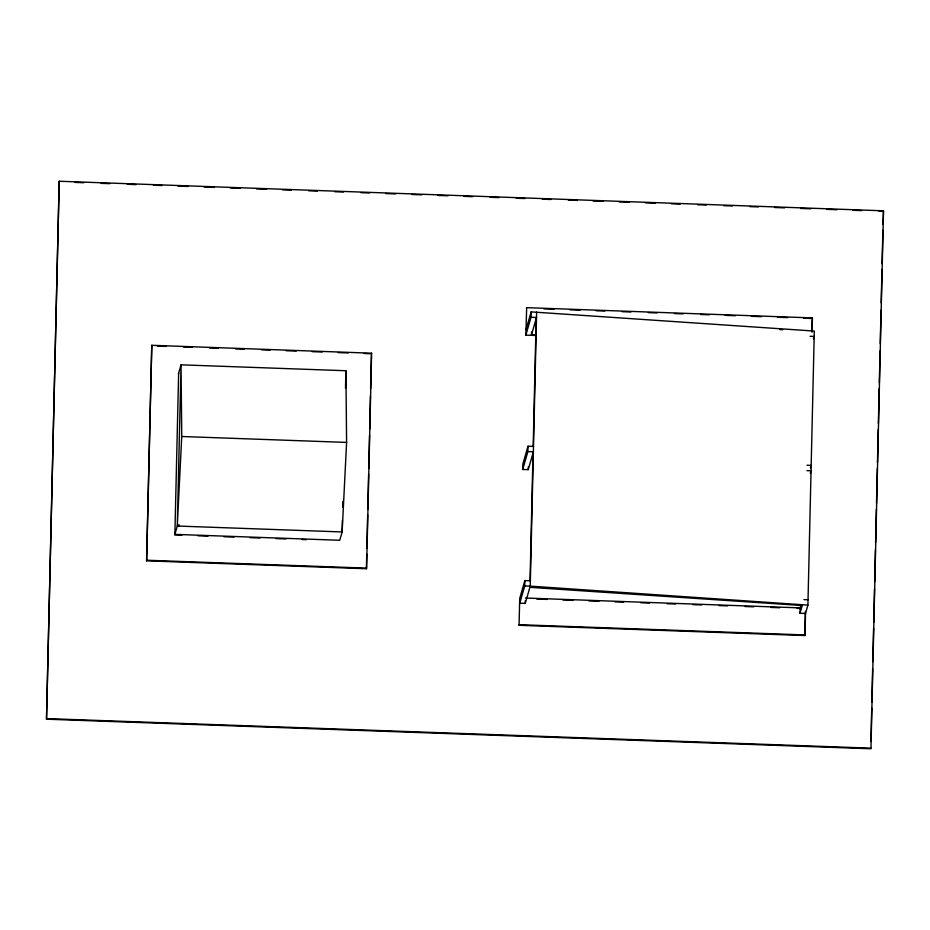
<?xml version="1.0" encoding="UTF-8"?>
<svg xmlns="http://www.w3.org/2000/svg" width="930" height="930" viewBox="0 0 930 930"><rect width="100%" height="100%" fill="white"/><g stroke="black" fill="none" stroke-linecap="round" stroke-linejoin="round"><path stroke-width="1.4" d="M46.5 719.192L59.218 181.245L883.5 210.808L870.957 748.162L870.782 748.755L46.5 719.192L59.218 181.245M146.603 560.837L151.788 345.297L371.605 353.191L366.583 568.125L366.408 568.73L146.603 560.837L151.788 345.297M178.641 373.151L174.875 534.366L339.729 540.272L342.135 531.948L346.599 442.413L345.902 370.733L181.048 364.827L178.467 373.755M178.932 526.089L178.967 524.474M342.414 520.323L342.135 531.948L177.281 526.031L174.701 534.959L181.931 535.215M342.717 507.257L342.856 501.444M345.495 388.159L345.902 370.733M366.408 568.73L366.746 554.199M366.885 548.398L367.664 514.988M367.803 509.175L368.617 474.323M368.745 468.511L369.536 435.112M369.663 429.3L370.442 395.901M370.617 388.635L371.396 355.237M525.38 598.025L800.137 607.883L800.009 613.254L805.508 613.451L805.008 634.946L804.834 635.539L519.08 625.297L519.707 598.42L524.869 580.576L530.356 580.773M522.718 469.464L527.88 451.608L533.367 451.806L528.217 469.662L522.718 469.464L522.846 464.082L528.008 446.226L533.495 446.423M535.692 335.474L525.857 335.114L526.659 307.656L812.413 317.909L812.076 332.231M519.591 603.803L524.741 585.947L524.869 580.576M527.88 451.608L528.008 446.226M525.857 335.114L531.018 317.27L531.135 311.887L814.308 331.068L807.914 605.116L805.334 614.044M528.217 469.662L528.287 466.965M519.754 603.198L525.252 603.396L525.311 600.71M531.588 332.033L531.53 334.719L535.866 334.881M530.053 580.506L533.029 452.991M533.192 446.168L536.168 318.653M807.914 605.116L530.24 586.144L536.633 312.085M804.834 635.539L805.403 611.359M811.937 331.394L812.204 319.932M870.957 741.501L871.736 708.09M871.863 702.29L872.642 668.879M872.817 661.625L873.596 628.215M873.735 622.403L874.514 589.004M874.677 581.738L875.432 549.793M875.595 542.527L876.374 509.129M876.513 503.316L877.327 468.464M877.467 462.652L878.246 429.253M878.373 423.441L879.187 388.589M879.327 382.776L880.071 350.819M880.245 343.565L881.024 310.155M881.187 302.901L881.977 269.491M882.105 263.69L882.884 230.28M883.023 224.467L883.5 210.808M181.745 436.496L177.281 526.031L181.048 364.827L181.745 436.496L346.599 442.413M371.605 353.191L371.43 353.784L364.2 353.516M526.485 308.249L526.659 307.656M525.985 329.743L531.135 311.887M531.356 335.312L536.505 317.467L531.018 317.27M525.252 603.396L529.891 587.33L802.241 605.523L800.009 613.254M519.08 625.297L519.254 624.693L805.008 634.946M812.413 317.909L812.239 318.502L803.532 318.188M813.448 338.997L814.192 336.439L810.065 336.3M810.437 467.953L811.181 465.407L807.054 465.256M810.309 473.335L811.053 470.778L806.926 470.638M800.881 605.302L799.963 608.476L797.08 608.371M75.005 182.408L83.712 182.722M101.126 183.35L109.845 183.652M127.259 184.28L135.966 184.593M153.38 185.221L162.087 185.535M178.049 186.105L188.209 186.465M204.17 187.035L214.33 187.407M230.291 187.976L240.452 188.337M256.413 188.918L266.573 189.278M282.534 189.848L291.241 190.162M308.655 190.79L317.363 191.103M334.777 191.72L343.484 192.033M360.898 192.661L369.605 192.975M385.566 193.545L395.727 193.917M411.688 194.486L421.848 194.847M437.809 195.416L447.969 195.788M463.93 196.358L472.638 196.672M490.052 197.3L498.759 197.602M516.173 198.23L524.88 198.543M542.295 199.171L551.002 199.485M568.416 200.101L577.123 200.415M593.084 200.996L603.245 201.357M619.206 201.926L629.366 202.287M645.327 202.868L655.487 203.228M671.448 203.798L680.156 204.112M697.57 204.74L706.277 205.053M723.691 205.681L732.398 205.983M749.813 206.611L758.52 206.925M774.492 207.495L784.641 207.867M800.614 208.436L810.774 208.797M826.735 209.366L836.895 209.738M852.857 210.308L861.564 210.622M878.978 211.25L883.326 211.401M543.887 308.876L554.048 309.237M569.997 309.818L580.157 310.178M596.107 310.748L604.814 311.062M622.217 311.69L630.924 311.992M648.326 312.62L657.033 312.933M674.436 313.561L683.143 313.875M700.546 314.491L709.253 314.805M725.202 315.375L735.363 315.747M751.312 316.316L761.472 316.677M777.422 317.258L787.582 317.618M157.403 346.1L166.086 346.413M183.431 347.041L192.115 347.355M209.459 347.971L218.143 348.285M235.499 348.901L244.172 349.215M261.528 349.843L270.2 350.145M286.115 350.726L296.228 351.087M312.143 351.656L322.257 352.017M338.171 352.586L348.297 352.947M197.846 535.785L207.971 536.157M223.874 536.726L234 537.087M249.903 537.656L260.028 538.017M275.931 538.586L286.056 538.947M301.959 539.528L306.296 539.679M146.777 560.244L366.583 568.125M524.741 585.947L530.24 586.144M803.915 599.594L808.042 599.745M536.773 599.036L546.898 599.397M562.801 599.966L572.927 600.338M588.841 600.908L598.955 601.268M614.87 601.838L623.542 602.152M640.898 602.768L649.57 603.082M666.926 603.71L675.599 604.012M692.955 604.639L701.627 604.953M718.983 605.569L727.667 605.883M745.011 606.511L753.695 606.813M771.04 607.441L779.724 607.755M46.674 718.599L870.957 748.162M779.677 329.534L782.572 329.72"/></g></svg>
